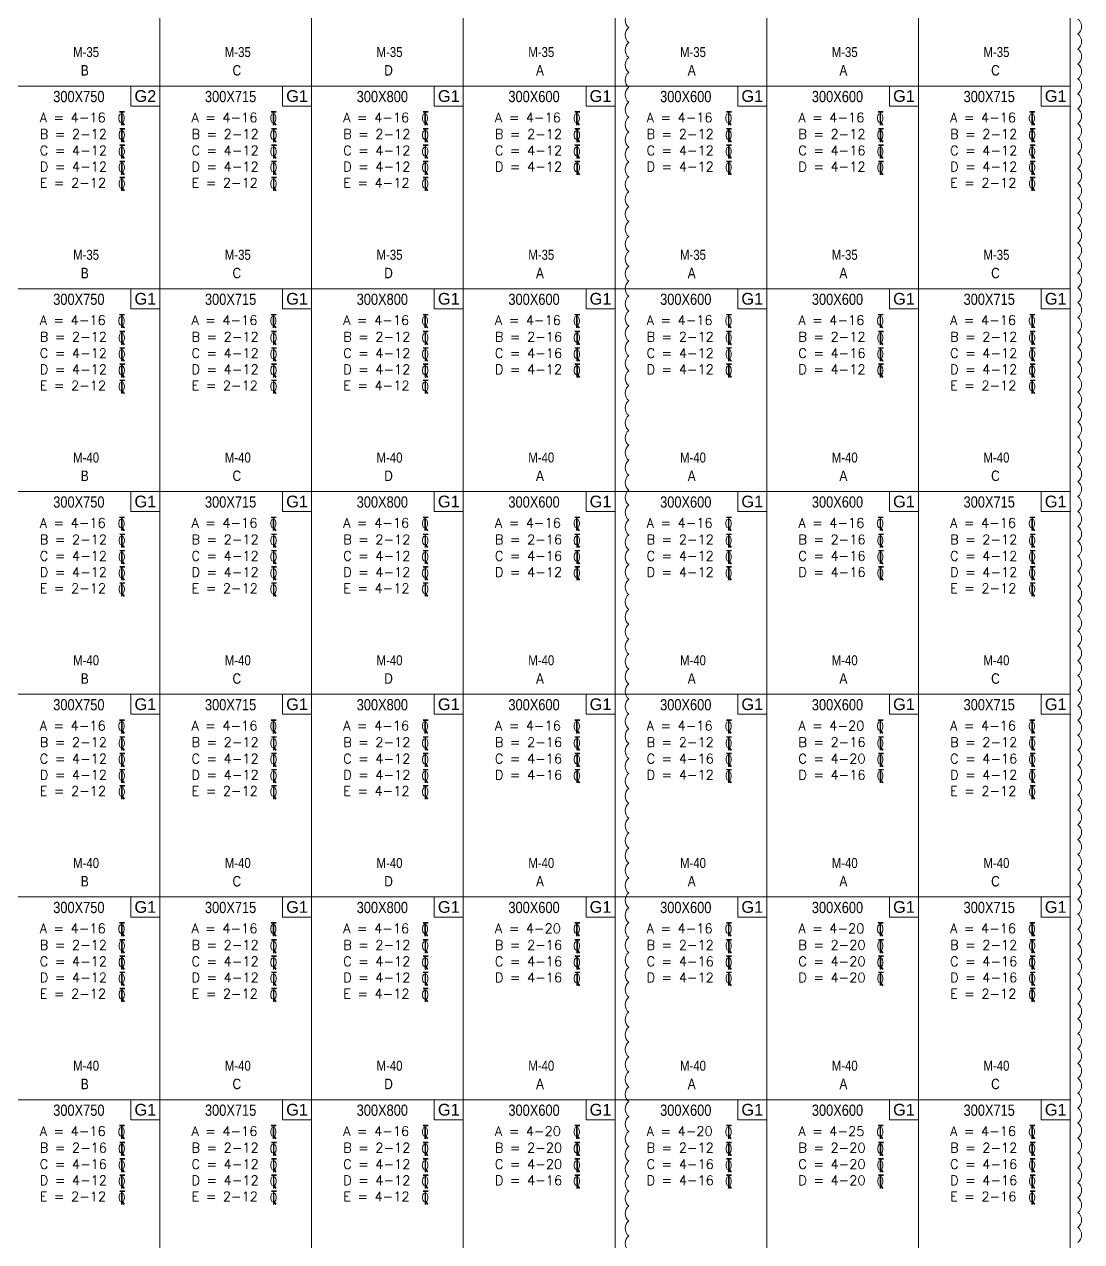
# Model space of a CAD drawing. Header units: millimetres. Extents: x 1363246 to 1691641, y -112430 to 78417.
# Drawn here: x 1497949 to 1519221, y -65077 to -40595 of the extents above; entities that cross this region are included whole.
import ezdxf

# ---------------------------------------------------------------- set-up
doc = ezdxf.new("R2010")
doc.units = ezdxf.units.MM
doc.header["$LTSCALE"] = 500
doc.header["$MEASUREMENT"] = 0
for name, color, linetype, lineweight in [('LINE', 7, 'Continuous', 13), ('S - SUNK', 251, 'Continuous', 0), ('TEXT', 7, 'Continuous', 13), ('TEXT 3', 3, 'Continuous', 5), ('TEXT2', 3, 'Continuous', 15), ('TEXT2MM', 3, 'Continuous', 18)]:
    doc.layers.add(name, color=color, linetype=linetype, lineweight=lineweight)
doc.styles.add('ABHI', font='arial.ttf')
doc.styles.add('RAWAT', font='romand.shx', dxfattribs={"height": 115})
doc.styles.add('RD', font='romand.shx', dxfattribs={"height": 200})
doc.styles.add('TEXT', font='ARIALN.TTF', dxfattribs={"width": 0.8})

# ---------------------------------------------------------------- blocks, each defined once
blk = doc.blocks.new('T')
at = {"layer": 'LINE'}
for p, q in [((-27, 79), (39, 79)), ((-27, 72), (39, 72)), ((-2, 70), (-2, -99)), ((5, 70), (5, -99)), ((1, -61), (31, -100)), ((7, -57), (36, -96))]:
    blk.add_line(p, q, dxfattribs=at)
at = {"layer": 'LINE', "style": 'RAWAT'}
blk.add_text('0', height=115, dxfattribs=at).set_placement((-50, -63))

msp = doc.modelspace()

# ---------------------------------------------------------------- linework, layer by layer
at = {"layer": 'LINE', "color": 1}
for p, q in [((1500675.5, -71371.1, -2437250811), (1500675.5, -1062, -2437250811)), ((1503728, -71371.1, -2437250811), (1503728, -1062, -2437250811)), ((1506780.5, -71371.1, -2437250811), (1506780.5, -1062, -2437250811)), ((1509833, -71371.1, -2437250811), (1509833, -1062, -2437250811)), ((1512885.5, -71371.1, -2437250811), (1512885.5, -1062, -2437250811)), ((1515938, -71371.1, -2437250811), (1515938, -1062, -2437250811)), ((1477814.7, -41835.3, -2437250811), (1518990.5, -41835.3, -2437250811)), ((1477814.7, -45912.6, -2437250811), (1518990.5, -45912.6, -2437250811)), ((1477814.7, -49989.9, -2437250811), (1518990.5, -49989.9, -2437250811)), ((1477814.7, -54067.3, -2437250811), (1518990.5, -54067.3, -2437250811)), ((1477814.7, -58144.6, -2437250811), (1518990.5, -58144.6, -2437250811)), ((1477814.7, -62221.9, -2437250811), (1518990.5, -62221.9, -2437250811))]:
    msp.add_line(p, q, dxfattribs=at)
at = {"layer": 'LINE', "color": 2}
msp.add_line((1509833, -71371.1, -2437250811), (1509833, -1062, -2437250811), dxfattribs=at)
at = {"layer": 'LINE', "color": 3}
msp.add_line((1518990.5, -71371.1, -2437250811), (1518990.5, -1062, -2437250811), dxfattribs=at)
at = {"layer": 'S - SUNK', "color": 1, "ltscale": 10}
for points in [[(1510113.3, -65261.3, -0.5205671), (1510113.3, -64961.3, -0.5205671), (1510113.3, -64661.3, -0.5205671), (1510113.3, -64361.3, -0.5205671), (1510113.3, -64061.3, -0.5205671), (1510113.3, -63761.3, -0.5205671), (1510113.3, -63461.3, -0.5205671), (1510113.3, -63161.3, -0.5205671), (1510113.3, -62861.3, -0.5205671), (1510113.3, -62561.3, -0.5205671), (1510113.3, -62261.3, -0.5205671), (1510113.3, -61961.3, -0.5205671), (1510113.3, -61661.3, -0.5205671), (1510113.3, -61361.3, -0.5205671), (1510113.3, -61061.3, -0.5205671), (1510113.3, -60761.3, -0.5205671), (1510113.3, -60461.3, -0.5205671), (1510113.3, -60161.3, -0.5205671), (1510113.3, -59861.3, -0.5205671), (1510113.3, -59561.3, -0.5205671), (1510113.3, -59261.3, -0.5205671), (1510113.3, -58961.3, -0.5205671), (1510113.3, -58661.3, -0.5205671), (1510113.3, -58361.3, -0.5205671), (1510113.3, -58061.3, -0.5205671), (1510113.3, -57761.3, -0.5205671), (1510113.3, -57461.3, -0.5205671), (1510113.3, -57161.3, -0.5205671), (1510113.3, -56861.3, -0.5205671), (1510113.3, -56561.3, -0.5205671), (1510113.3, -56261.3, -0.5205671), (1510113.3, -55961.3, -0.5205671), (1510113.3, -55661.3, -0.5205671), (1510113.3, -55361.3, -0.5205671), (1510113.3, -55061.3, -0.5205671), (1510113.3, -54761.3, -0.5205671), (1510113.3, -54461.3, -0.5205671), (1510113.3, -54161.3, -0.5205671), (1510113.3, -53861.3, -0.5205671), (1510113.3, -53561.3, -0.5205671), (1510113.3, -53261.3, -0.5205671), (1510113.3, -52961.3, -0.5205671), (1510113.3, -52661.3, -0.5205671), (1510113.3, -52361.3, -0.5205671), (1510113.3, -52061.3, -0.5205671), (1510113.3, -51761.3, -0.5205671), (1510113.3, -51461.3, -0.5205671), (1510113.3, -51161.3, -0.5205671), (1510113.3, -50861.3, -0.5205671), (1510113.3, -50561.3, -0.5205671), (1510113.3, -50261.3, -0.5205671), (1510113.3, -49961.3, -0.5205671), (1510113.3, -49661.3, -0.5205671), (1510113.3, -49361.3, -0.5205671), (1510113.3, -49061.3, -0.5205671), (1510113.3, -48761.3, -0.5205671), (1510113.3, -48461.3, -0.5205671), (1510113.3, -48161.3, -0.5205671), (1510113.3, -47861.3, -0.5205671), (1510113.3, -47561.3, -0.5205671), (1510113.3, -47261.3, -0.5205671), (1510113.3, -46961.3, -0.5205671), (1510113.3, -46661.3, -0.5205671), (1510113.3, -46361.3, -0.5205671), (1510113.3, -46061.3, -0.5205671), (1510113.3, -45761.3, -0.5205671), (1510113.3, -45461.3, -0.5205671), (1510113.3, -45161.3, -0.5205671), (1510113.3, -44861.3, -0.5205671), (1510113.3, -44561.3, -0.5205671), (1510113.3, -44261.3, -0.5205671), (1510113.3, -43961.3, -0.5205671), (1510113.3, -43661.3, -0.5205671), (1510113.3, -43361.3, -0.5205671), (1510113.3, -43061.3, -0.5205671), (1510113.3, -42761.3, -0.5205671), (1510113.3, -42461.3, -0.5205671), (1510113.3, -42161.3, -0.5205671), (1510113.3, -41861.3, -0.5205671), (1510113.3, -41561.3, -0.5205671), (1510113.3, -41261.3, -0.5205671), (1510113.3, -40961.3, -0.5205671), (1510113.3, -40661.3, -0.5205671), (1510113.3, -40361.3, -0.5205671)], [(1519143, -40490.9, -0.5205671), (1519143, -40790.9, -0.5205671), (1519143, -41090.9, -0.5205671), (1519143, -41390.9, -0.5205671), (1519143, -41690.9, -0.5205671), (1519143, -41990.9, -0.5205671), (1519143, -42290.9, -0.5205671), (1519143, -42590.9, -0.5205671), (1519143, -42890.9, -0.5205671), (1519143, -43190.9, -0.5205671), (1519143, -43490.9, -0.5205671), (1519143, -43790.9, -0.5205671), (1519143, -44090.9, -0.5205671), (1519143, -44390.9, -0.5205671), (1519143, -44690.9, -0.5205671), (1519143, -44990.9, -0.5205671), (1519143, -45290.9, -0.5205671), (1519143, -45590.9, -0.5205671), (1519143, -45890.9, -0.5205671), (1519143, -46190.9, -0.5205671), (1519143, -46490.9, -0.5205671), (1519143, -46790.9, -0.5205671), (1519143, -47090.9, -0.5205671), (1519143, -47390.9, -0.5205671), (1519143, -47690.9, -0.5205671), (1519143, -47990.9, -0.5205671), (1519143, -48290.9, -0.5205671), (1519143, -48590.9, -0.5205671), (1519143, -48890.9, -0.5205671), (1519143, -49190.9, -0.5205671), (1519143, -49490.9, -0.5205671), (1519143, -49790.9, -0.5205671), (1519143, -50090.9, -0.5205671), (1519143, -50390.9, -0.5205671), (1519143, -50690.9, -0.5205671), (1519143, -50990.9, -0.5205671), (1519143, -51290.9, -0.5205671), (1519143, -51590.9, -0.5205671), (1519143, -51890.9, -0.5205671), (1519143, -52190.9, -0.5205671), (1519143, -52490.9, -0.5205671), (1519143, -52790.9, -0.5205671), (1519143, -53090.9, -0.5205671), (1519143, -53390.9, -0.5205671), (1519143, -53690.9, -0.5205671), (1519143, -53990.9, -0.5205671), (1519143, -54290.9, -0.5205671), (1519143, -54590.9, -0.5205671), (1519143, -54890.9, -0.5205671), (1519143, -55190.9, -0.5205671), (1519143, -55490.9, -0.5205671), (1519143, -55790.9, -0.5205671), (1519143, -56090.9, -0.5205671), (1519143, -56390.9, -0.5205671), (1519143, -56690.9, -0.5205671), (1519143, -56990.9, -0.5205671), (1519143, -57290.9, -0.5205671), (1519143, -57590.9, -0.5205671), (1519143, -57890.9, -0.5205671), (1519143, -58190.9, -0.5205671), (1519143, -58490.9, -0.5205671), (1519143, -58790.9, -0.5205671), (1519143, -59090.9, -0.5205671), (1519143, -59390.9, -0.5205671), (1519143, -59690.9, -0.5205671), (1519143, -59990.9, -0.5205671), (1519143, -60290.9, -0.5205671), (1519143, -60590.9, -0.5205671), (1519143, -60890.9, -0.5205671), (1519143, -61190.9, -0.5205671), (1519143, -61490.9, -0.5205671), (1519143, -61790.9, -0.5205671), (1519143, -62090.9, -0.5205671), (1519143, -62390.9, -0.5205671), (1519143, -62690.9, -0.5205671), (1519143, -62990.9, -0.5205671), (1519143, -63290.9, -0.5205671), (1519143, -63590.9, -0.5205671), (1519143, -63890.9, -0.5205671), (1519143, -64190.9, -0.5205671), (1519143, -64490.9, -0.5205671), (1519143, -64790.9, -0.5205671), (1519143, -65090.9, -0.5205671)]]:
    msp.add_lwpolyline(points, format="xyb", dxfattribs=at)
at = {"layer": 'TEXT2', "color": 7, "lineweight": 20, "elevation": -2437250811}
for points in [[(1500675.5, -41835.3), (1500091.7, -41835.3), (1500091.7, -42238.5), (1500675.5, -42238.5)], [(1503728, -41835.3), (1503144.2, -41835.3), (1503144.2, -42238.5), (1503728, -42238.5)], [(1506780.5, -41835.3), (1506196.7, -41835.3), (1506196.7, -42238.5), (1506780.5, -42238.5)], [(1509833, -41835.3), (1509249.2, -41835.3), (1509249.2, -42238.5), (1509833, -42238.5)], [(1512885.5, -41835.3), (1512301.7, -41835.3), (1512301.7, -42238.5), (1512885.5, -42238.5)], [(1515938, -41835.3), (1515354.2, -41835.3), (1515354.2, -42238.5), (1515938, -42238.5)], [(1518990.5, -41835.3), (1518406.7, -41835.3), (1518406.7, -42238.5), (1518990.5, -42238.5)], [(1500675.5, -45912.6), (1500091.7, -45912.6), (1500091.7, -46315.9), (1500675.5, -46315.9)], [(1503728, -45912.6), (1503144.2, -45912.6), (1503144.2, -46315.9), (1503728, -46315.9)], [(1506780.5, -45912.6), (1506196.7, -45912.6), (1506196.7, -46315.9), (1506780.5, -46315.9)], [(1509833, -45912.6), (1509249.2, -45912.6), (1509249.2, -46315.9), (1509833, -46315.9)], [(1512885.5, -45912.6), (1512301.7, -45912.6), (1512301.7, -46315.9), (1512885.5, -46315.9)], [(1515938, -45912.6), (1515354.2, -45912.6), (1515354.2, -46315.9), (1515938, -46315.9)], [(1518990.5, -45912.6), (1518406.7, -45912.6), (1518406.7, -46315.9), (1518990.5, -46315.9)], [(1500675.5, -49989.9), (1500091.7, -49989.9), (1500091.7, -50393.2), (1500675.5, -50393.2)], [(1503728, -49989.9), (1503144.2, -49989.9), (1503144.2, -50393.2), (1503728, -50393.2)], [(1506780.5, -49989.9), (1506196.7, -49989.9), (1506196.7, -50393.2), (1506780.5, -50393.2)], [(1509833, -49989.9), (1509249.2, -49989.9), (1509249.2, -50393.2), (1509833, -50393.2)], [(1512885.5, -49989.9), (1512301.7, -49989.9), (1512301.7, -50393.2), (1512885.5, -50393.2)], [(1515938, -49989.9), (1515354.2, -49989.9), (1515354.2, -50393.2), (1515938, -50393.2)], [(1518990.5, -49989.9), (1518406.7, -49989.9), (1518406.7, -50393.2), (1518990.5, -50393.2)], [(1500675.5, -54067.3), (1500091.7, -54067.3), (1500091.7, -54470.5), (1500675.5, -54470.5)], [(1503728, -54067.3), (1503144.2, -54067.3), (1503144.2, -54470.5), (1503728, -54470.5)], [(1506780.5, -54067.3), (1506196.7, -54067.3), (1506196.7, -54470.5), (1506780.5, -54470.5)], [(1509833, -54067.3), (1509249.2, -54067.3), (1509249.2, -54470.5), (1509833, -54470.5)], [(1512885.5, -54067.3), (1512301.7, -54067.3), (1512301.7, -54470.5), (1512885.5, -54470.5)], [(1515938, -54067.3), (1515354.2, -54067.3), (1515354.2, -54470.5), (1515938, -54470.5)], [(1518990.5, -54067.3), (1518406.7, -54067.3), (1518406.7, -54470.5), (1518990.5, -54470.5)], [(1500675.5, -58144.6), (1500091.7, -58144.6), (1500091.7, -58547.8), (1500675.5, -58547.8)], [(1503728, -58144.6), (1503144.2, -58144.6), (1503144.2, -58547.8), (1503728, -58547.8)], [(1506780.5, -58144.6), (1506196.7, -58144.6), (1506196.7, -58547.8), (1506780.5, -58547.8)], [(1509833, -58144.6), (1509249.2, -58144.6), (1509249.2, -58547.8), (1509833, -58547.8)], [(1512885.5, -58144.6), (1512301.7, -58144.6), (1512301.7, -58547.8), (1512885.5, -58547.8)], [(1515938, -58144.6), (1515354.2, -58144.6), (1515354.2, -58547.8), (1515938, -58547.8)], [(1518990.5, -58144.6), (1518406.7, -58144.6), (1518406.7, -58547.8), (1518990.5, -58547.8)], [(1500675.5, -62221.9), (1500091.7, -62221.9), (1500091.7, -62625.2), (1500675.5, -62625.2)], [(1503728, -62221.9), (1503144.2, -62221.9), (1503144.2, -62625.2), (1503728, -62625.2)], [(1506780.5, -62221.9), (1506196.7, -62221.9), (1506196.7, -62625.2), (1506780.5, -62625.2)], [(1509833, -62221.9), (1509249.2, -62221.9), (1509249.2, -62625.2), (1509833, -62625.2)], [(1512885.5, -62221.9), (1512301.7, -62221.9), (1512301.7, -62625.2), (1512885.5, -62625.2)], [(1515938, -62221.9), (1515354.2, -62221.9), (1515354.2, -62625.2), (1515938, -62625.2)], [(1518990.5, -62221.9), (1518406.7, -62221.9), (1518406.7, -62625.2), (1518990.5, -62625.2)]]:
    msp.add_lwpolyline(points, close=True, dxfattribs=at)

# ---------------------------------------------------------------- block references
at = {"layer": 'TEXT', "color": 3, "xscale": 1.53, "yscale": 1.53, "zscale": 1.53}
for p in [(1499906.3, -42471, 0), (1502958.8, -42471, 0), (1506011.3, -42471, 0), (1509063.8, -42471, 0), (1512116.3, -42471, 0), (1515168.9, -42471, 0), (1518221.4, -42471, 0), (1499909.6, -42811.2, 0), (1502962.1, -42811.2, 0), (1506014.6, -42811.2, 0), (1509067.1, -42811.2, 0), (1512119.6, -42811.2, 0), (1515172.1, -42811.2, 0), (1518224.6, -42811.2, 0), (1499909.6, -43141.5, 0), (1502962.1, -43141.5, 0), (1506014.6, -43141.5, 0), (1509067.1, -43141.5, 0), (1512119.6, -43141.5, 0), (1515172.1, -43141.5, 0), (1518224.6, -43141.5, 0), (1499909.6, -43467, 0), (1502962.1, -43467, 0), (1506014.6, -43467, 0), (1509067.1, -43467, 0), (1512119.6, -43467, 0), (1515172.1, -43467, 0), (1518224.6, -43467, 0), (1499909.6, -43791.7, 0), (1502962.1, -43791.7, 0), (1506014.6, -43791.7, 0), (1518224.6, -43791.7, 0), (1499906.3, -46548.3, 0), (1502958.8, -46548.3, 0), (1506011.3, -46548.3, 0), (1509063.8, -46548.3, 0), (1512116.3, -46548.3, 0), (1515168.9, -46548.3, 0), (1518221.4, -46548.3, 0), (1499909.6, -46888.6, 0), (1502962.1, -46888.6, 0), (1506014.6, -46888.6, 0), (1509067.1, -46888.6, 0), (1512119.6, -46888.6, 0), (1515172.1, -46888.6, 0), (1518224.6, -46888.6, 0), (1499909.6, -47218.8, 0), (1502962.1, -47218.8, 0), (1506014.6, -47218.8, 0), (1509067.1, -47218.8, 0), (1512119.6, -47218.8, 0), (1515172.1, -47218.8, 0), (1518224.6, -47218.8, 0), (1499909.6, -47544.3, 0), (1502962.1, -47544.3, 0), (1506014.6, -47544.3, 0), (1509067.1, -47544.3, 0), (1512119.6, -47544.3, 0), (1515172.1, -47544.3, 0), (1518224.6, -47544.3, 0), (1499909.6, -47869, 0), (1502962.1, -47869, 0), (1506014.6, -47869, 0), (1518224.6, -47869, 0), (1499906.3, -50625.7, 0), (1502958.8, -50625.7, 0), (1506011.3, -50625.7, 0), (1509063.8, -50625.7, 0), (1512116.3, -50625.7, 0), (1515168.9, -50625.7, 0), (1518221.4, -50625.7, 0), (1499909.6, -50965.9, 0), (1502962.1, -50965.9, 0), (1506014.6, -50965.9, 0), (1509067.1, -50965.9, 0), (1512119.6, -50965.9, 0), (1515172.1, -50965.9, 0), (1518224.6, -50965.9, 0), (1499909.6, -51296.2, 0), (1502962.1, -51296.2, 0), (1506014.6, -51296.2, 0), (1509067.1, -51296.2, 0), (1512119.6, -51296.2, 0), (1515172.1, -51296.2, 0), (1518224.6, -51296.2, 0), (1499909.6, -51621.6, 0), (1502962.1, -51621.6, 0), (1506014.6, -51621.6, 0), (1509067.1, -51621.6, 0), (1512119.6, -51621.6, 0), (1515172.1, -51621.6, 0), (1518224.6, -51621.6, 0), (1499909.6, -51946.4, 0), (1502962.1, -51946.4, 0), (1506014.6, -51946.4, 0), (1518224.6, -51946.4, 0), (1499906.3, -54703, 0), (1502958.8, -54703, 0), (1506011.3, -54703, 0), (1509063.8, -54703, 0), (1512116.3, -54703, 0), (1515168.9, -54703, 0), (1518221.4, -54703, 0), (1499909.6, -55043.2, 0), (1502962.1, -55043.2, 0), (1506014.6, -55043.2, 0), (1509067.1, -55043.2, 0), (1512119.6, -55043.2, 0), (1515172.1, -55043.2, 0), (1518224.6, -55043.2, 0), (1499909.6, -55373.5, 0), (1502962.1, -55373.5, 0), (1506014.6, -55373.5, 0), (1509067.1, -55373.5, 0), (1512119.6, -55373.5, 0), (1515172.1, -55373.5, 0), (1518224.6, -55373.5, 0), (1499909.6, -55698.9, 0), (1502962.1, -55698.9, 0), (1506014.6, -55698.9, 0), (1509067.1, -55698.9, 0), (1512119.6, -55698.9, 0), (1515172.1, -55698.9, 0), (1518224.6, -55698.9, 0), (1499909.6, -56023.7, 0), (1502962.1, -56023.7, 0), (1506014.6, -56023.7, 0), (1518224.6, -56023.7, 0), (1499906.3, -58780.3, 0), (1502958.8, -58780.3, 0), (1506011.3, -58780.3, 0), (1509063.8, -58780.3, 0), (1512116.3, -58780.3, 0), (1515168.9, -58780.3, 0), (1518221.4, -58780.3, 0), (1499909.6, -59120.5, 0), (1502962.1, -59120.5, 0), (1506014.6, -59120.5, 0), (1509067.1, -59120.5, 0), (1512119.6, -59120.5, 0), (1515172.1, -59120.5, 0), (1518224.6, -59120.5, 0), (1499909.6, -59450.8, 0), (1502962.1, -59450.8, 0), (1506014.6, -59450.8, 0), (1509067.1, -59450.8, 0), (1512119.6, -59450.8, 0), (1515172.1, -59450.8, 0), (1518224.6, -59450.8, 0), (1499909.6, -59776.3, 0), (1502962.1, -59776.3, 0), (1506014.6, -59776.3, 0), (1509067.1, -59776.3, 0), (1512119.6, -59776.3, 0), (1515172.1, -59776.3, 0), (1518224.6, -59776.3, 0), (1499909.6, -60101, 0), (1502962.1, -60101, 0), (1506014.6, -60101, 0), (1518224.6, -60101, 0), (1499906.3, -62857.7, 0), (1502958.8, -62857.7, 0), (1506011.3, -62857.7, 0), (1509063.8, -62857.7, 0), (1512116.3, -62857.7, 0), (1515168.9, -62857.7, 0), (1518221.4, -62857.7, 0), (1499909.6, -63197.9, 0), (1502962.1, -63197.9, 0), (1506014.6, -63197.9, 0), (1509067.1, -63197.9, 0), (1512119.6, -63197.9, 0), (1515172.1, -63197.9, 0), (1518224.6, -63197.9, 0), (1499909.6, -63528.2, 0), (1502962.1, -63528.2, 0), (1506014.6, -63528.2, 0), (1509067.1, -63528.2, 0), (1512119.6, -63528.2, 0), (1515172.1, -63528.2, 0), (1518224.6, -63528.2, 0), (1499909.6, -63853.6, 0), (1502962.1, -63853.6, 0), (1506014.6, -63853.6, 0), (1509067.1, -63853.6, 0), (1512119.6, -63853.6, 0), (1515172.1, -63853.6, 0), (1518224.6, -63853.6, 0), (1499909.6, -64178.3, 0), (1502962.1, -64178.3, 0), (1506014.6, -64178.3, 0), (1518224.6, -64178.3, 0)]:
    msp.add_blockref('T', p, dxfattribs=at)

# ---------------------------------------------------------------- texts
at = {"layer": 'TEXT', "color": 3, "style": 'RD'}
for s, p in [('A = 4-16', (1498258.5, -42563.1, -245631.4)), ('A = 4-16', (1501311, -42563.1, -245631.4)), ('A = 4-16', (1504363.5, -42563.1, -245631.4)), ('A = 4-16', (1507416, -42563.1, -245631.4)), ('A = 4-16', (1510468.5, -42563.1, -245631.4)), ('A = 4-16', (1513521, -42563.1, -245631.4)), ('A = 4-16', (1516573.5, -42563.1, -245631.4)), ('B = 2-12', (1498258.5, -42896.2, -245631.4)), ('B = 2-12', (1501311, -42896.2, -245631.4)), ('B = 2-12', (1504363.5, -42896.2, -245631.4)), ('B = 2-12', (1507416, -42896.2, -245631.4)), ('B = 2-12', (1510468.5, -42896.2, -245631.4)), ('B = 2-12', (1513521, -42896.2, -245631.4)), ('B = 2-12', (1516573.5, -42896.2, -245631.4)), ('C = 4-12', (1498258.5, -43226.5, -245631.4)), ('C = 4-12', (1501311, -43226.5, -245631.4)), ('C = 4-12', (1504363.5, -43226.5, -245631.4)), ('C = 4-12', (1507416, -43226.5, -245631.4)), ('C = 4-12', (1510468.5, -43226.5, -245631.4)), ('C = 4-16', (1513521, -43226.5, -245631.4)), ('C = 4-12', (1516573.5, -43226.5, -245631.4)), ('D = 4-12', (1498258.5, -43552, -245631.4)), ('D = 4-12', (1501311, -43552, -245631.4)), ('D = 4-12', (1504363.5, -43552, -245631.4)), ('D = 4-12', (1507416, -43552, -245631.4)), ('D = 4-12', (1510468.5, -43552, -245631.4)), ('D = 4-12', (1513521, -43552, -245631.4)), ('D = 4-12', (1516573.5, -43552, -245631.4)), ('E = 2-12', (1498258.5, -43876.7, -245631.4)), ('E = 2-12', (1501311, -43876.7, -245631.4)), ('E = 4-12', (1504363.5, -43876.7, -245631.4)), ('E = 2-12', (1516573.5, -43876.7, -245631.4)), ('A = 4-16', (1498258.5, -46640.4, -245631.4)), ('A = 4-16', (1501311, -46640.4, -245631.4)), ('A = 4-16', (1504363.5, -46640.4, -245631.4)), ('A = 4-16', (1507416, -46640.4, -245631.4)), ('A = 4-16', (1510468.5, -46640.4, -245631.4)), ('A = 4-16', (1513521, -46640.4, -245631.4)), ('A = 4-16', (1516573.5, -46640.4, -245631.4)), ('B = 2-12', (1498258.5, -46973.6, -245631.4)), ('B = 2-12', (1501311, -46973.6, -245631.4)), ('B = 2-12', (1504363.5, -46973.6, -245631.4)), ('B = 2-16', (1507416, -46973.6, -245631.4)), ('B = 2-12', (1510468.5, -46973.6, -245631.4)), ('B = 2-12', (1513521, -46973.6, -245631.4)), ('B = 2-12', (1516573.5, -46973.6, -245631.4)), ('C = 4-12', (1498258.5, -47303.9, -245631.4)), ('C = 4-12', (1501311, -47303.9, -245631.4)), ('C = 4-12', (1504363.5, -47303.9, -245631.4)), ('C = 4-16', (1507416, -47303.9, -245631.4)), ('C = 4-12', (1510468.5, -47303.9, -245631.4)), ('C = 4-16', (1513521, -47303.9, -245631.4)), ('C = 4-12', (1516573.5, -47303.9, -245631.4)), ('D = 4-12', (1498258.5, -47629.3, -245631.4)), ('D = 4-12', (1501311, -47629.3, -245631.4)), ('D = 4-12', (1504363.5, -47629.3, -245631.4)), ('D = 4-12', (1507416, -47629.3, -245631.4)), ('D = 4-12', (1510468.5, -47629.3, -245631.4)), ('D = 4-12', (1513521, -47629.3, -245631.4)), ('D = 4-12', (1516573.5, -47629.3, -245631.4)), ('E = 2-12', (1498258.5, -47954, -245631.4)), ('E = 2-12', (1501311, -47954, -245631.4)), ('E = 4-12', (1504363.5, -47954, -245631.4)), ('E = 2-12', (1516573.5, -47954, -245631.4)), ('A = 4-16', (1498258.5, -50717.8, -245631.4)), ('A = 4-16', (1501311, -50717.8, -245631.4)), ('A = 4-16', (1504363.5, -50717.8, -245631.4)), ('A = 4-16', (1507416, -50717.8, -245631.4)), ('A = 4-16', (1510468.5, -50717.8, -245631.4)), ('A = 4-16', (1513521, -50717.8, -245631.4)), ('A = 4-16', (1516573.5, -50717.8, -245631.4)), ('B = 2-12', (1498258.5, -51050.9, -245631.4)), ('B = 2-12', (1501311, -51050.9, -245631.4)), ('B = 2-12', (1504363.5, -51050.9, -245631.4)), ('B = 2-16', (1507416, -51050.9, -245631.4)), ('B = 2-12', (1510468.5, -51050.9, -245631.4)), ('B = 2-16', (1513521, -51050.9, -245631.4)), ('B = 2-12', (1516573.5, -51050.9, -245631.4)), ('C = 4-12', (1498258.5, -51381.2, -245631.4)), ('C = 4-12', (1501311, -51381.2, -245631.4)), ('C = 4-12', (1504363.5, -51381.2, -245631.4)), ('C = 4-16', (1507416, -51381.2, -245631.4)), ('C = 4-12', (1510468.5, -51381.2, -245631.4)), ('C = 4-16', (1513521, -51381.2, -245631.4)), ('C = 4-12', (1516573.5, -51381.2, -245631.4)), ('D = 4-12', (1498258.5, -51706.6, -245631.4)), ('D = 4-12', (1501311, -51706.6, -245631.4)), ('D = 4-12', (1504363.5, -51706.6, -245631.4)), ('D = 4-12', (1507416, -51706.6, -245631.4)), ('D = 4-12', (1510468.5, -51706.6, -245631.4)), ('D = 4-16', (1513521, -51706.6, -245631.4)), ('D = 4-12', (1516573.5, -51706.6, -245631.4)), ('E = 2-12', (1498258.5, -52031.4, -245631.4)), ('E = 2-12', (1501311, -52031.4, -245631.4)), ('E = 4-12', (1504363.5, -52031.4, -245631.4)), ('E = 2-12', (1516573.5, -52031.4, -245631.4)), ('A = 4-16', (1498258.5, -54795.1, -245631.4)), ('A = 4-16', (1501311, -54795.1, -245631.4)), ('A = 4-16', (1504363.5, -54795.1, -245631.4)), ('A = 4-16', (1507416, -54795.1, -245631.4)), ('A = 4-16', (1510468.5, -54795.1, -245631.4)), ('A = 4-20', (1513521, -54795.1, -245631.4)), ('A = 4-16', (1516573.5, -54795.1, -245631.4)), ('B = 2-12', (1498258.5, -55128.2, -245631.4)), ('B = 2-12', (1501311, -55128.2, -245631.4)), ('B = 2-12', (1504363.5, -55128.2, -245631.4)), ('B = 2-16', (1507416, -55128.2, -245631.4)), ('B = 2-12', (1510468.5, -55128.2, -245631.4)), ('B = 2-16', (1513521, -55128.2, -245631.4)), ('B = 2-12', (1516573.5, -55128.2, -245631.4)), ('C = 4-12', (1498258.5, -55458.5, -245631.4)), ('C = 4-12', (1501311, -55458.5, -245631.4)), ('C = 4-12', (1504363.5, -55458.5, -245631.4)), ('C = 4-16', (1507416, -55458.5, -245631.4)), ('C = 4-16', (1510468.5, -55458.5, -245631.4)), ('C = 4-20', (1513521, -55458.5, -245631.4)), ('C = 4-16', (1516573.5, -55458.5, -245631.4)), ('D = 4-12', (1498258.5, -55784, -245631.4)), ('D = 4-12', (1501311, -55784, -245631.4)), ('D = 4-12', (1504363.5, -55784, -245631.4)), ('D = 4-16', (1507416, -55784, -245631.4)), ('D = 4-12', (1510468.5, -55784, -245631.4)), ('D = 4-16', (1513521, -55784, -245631.4)), ('D = 4-12', (1516573.5, -55784, -245631.4)), ('E = 2-12', (1498258.5, -56108.7, -245631.4)), ('E = 2-12', (1501311, -56108.7, -245631.4)), ('E = 4-12', (1504363.5, -56108.7, -245631.4)), ('E = 2-12', (1516573.5, -56108.7, -245631.4)), ('A = 4-16', (1498258.5, -58872.4, -245631.4)), ('A = 4-16', (1501311, -58872.4, -245631.4)), ('A = 4-16', (1504363.5, -58872.4, -245631.4)), ('A = 4-20', (1507416, -58872.4, -245631.4)), ('A = 4-16', (1510468.5, -58872.4, -245631.4)), ('A = 4-20', (1513521, -58872.4, -245631.4)), ('A = 4-16', (1516573.5, -58872.4, -245631.4)), ('B = 2-12', (1498258.5, -59205.5, -245631.4)), ('B = 2-12', (1501311, -59205.5, -245631.4)), ('B = 2-12', (1504363.5, -59205.5, -245631.4)), ('B = 2-16', (1507416, -59205.5, -245631.4)), ('B = 2-12', (1510468.5, -59205.5, -245631.4)), ('B = 2-20', (1513521, -59205.5, -245631.4)), ('B = 2-12', (1516573.5, -59205.5, -245631.4)), ('C = 4-12', (1498258.5, -59535.8, -245631.4)), ('C = 4-12', (1501311, -59535.8, -245631.4)), ('C = 4-12', (1504363.5, -59535.8, -245631.4)), ('C = 4-16', (1507416, -59535.8, -245631.4)), ('C = 4-16', (1510468.5, -59535.8, -245631.4)), ('C = 4-20', (1513521, -59535.8, -245631.4)), ('C = 4-16', (1516573.5, -59535.8, -245631.4)), ('D = 4-12', (1498258.5, -59861.3, -245631.4)), ('D = 4-12', (1501311, -59861.3, -245631.4)), ('D = 4-12', (1504363.5, -59861.3, -245631.4)), ('D = 4-16', (1507416, -59861.3, -245631.4)), ('D = 4-12', (1510468.5, -59861.3, -245631.4)), ('D = 4-20', (1513521, -59861.3, -245631.4)), ('D = 4-16', (1516573.5, -59861.3, -245631.4)), ('E = 2-12', (1498258.5, -60186, -245631.4)), ('E = 2-12', (1501311, -60186, -245631.4)), ('E = 4-12', (1504363.5, -60186, -245631.4)), ('E = 2-12', (1516573.5, -60186, -245631.4)), ('A = 4-16', (1498258.5, -62949.8, -245631.4)), ('A = 4-16', (1501311, -62949.8, -245631.4)), ('A = 4-16', (1504363.5, -62949.8, -245631.4)), ('A = 4-20', (1507416, -62949.8, -245631.4)), ('A = 4-20', (1510468.5, -62949.8, -245631.4)), ('A = 4-25', (1513521, -62949.8, -245631.4)), ('A = 4-16', (1516573.5, -62949.8, -245631.4)), ('B = 2-16', (1498258.5, -63282.9, -245631.4)), ('B = 2-12', (1501311, -63282.9, -245631.4)), ('B = 2-12', (1504363.5, -63282.9, -245631.4)), ('B = 2-20', (1507416, -63282.9, -245631.4)), ('B = 2-12', (1510468.5, -63282.9, -245631.4)), ('B = 2-20', (1513521, -63282.9, -245631.4)), ('B = 2-12', (1516573.5, -63282.9, -245631.4)), ('C = 4-16', (1498258.5, -63613.2, -245631.4)), ('C = 4-12', (1501311, -63613.2, -245631.4)), ('C = 4-12', (1504363.5, -63613.2, -245631.4)), ('C = 4-20', (1507416, -63613.2, -245631.4)), ('C = 4-16', (1510468.5, -63613.2, -245631.4)), ('C = 4-20', (1513521, -63613.2, -245631.4)), ('C = 4-16', (1516573.5, -63613.2, -245631.4)), ('D = 4-12', (1498258.5, -63938.6, -245631.4)), ('D = 4-12', (1501311, -63938.6, -245631.4)), ('D = 4-12', (1504363.5, -63938.6, -245631.4)), ('D = 4-16', (1507416, -63938.6, -245631.4)), ('D = 4-16', (1510468.5, -63938.6, -245631.4)), ('D = 4-20', (1513521, -63938.6, -245631.4)), ('D = 4-16', (1516573.5, -63938.6, -245631.4)), ('E = 2-12', (1498258.5, -64263.3, -245631.4)), ('E = 2-12', (1501311, -64263.3, -245631.4)), ('E = 4-12', (1504363.5, -64263.3, -245631.4)), ('E = 2-16', (1516573.5, -64263.3, -245631.4))]:
    msp.add_text(s, height=191.25, dxfattribs=at).set_placement(p)
at = {"layer": 'TEXT 3', "color": 6, "linetype": 'Continuous', "style": 'TEXT'}
for s, height, p in [('M-35', 200, (1498930.2, -41252.1, -2437250807.1)), ('M-35', 200, (1501982.7, -41252.1, -2437250807.1)), ('M-35', 200, (1505035.2, -41252.1, -2437250807.1)), ('M-35', 200, (1508087.8, -41252.1, -2437250807.1)), ('M-35', 200, (1511140.3, -41252.1, -2437250807.1)), ('M-35', 200, (1514192.8, -41252.1, -2437250807.1)), ('M-35', 200, (1517245.3, -41252.1, -2437250807.1)), ('300X750', 225, (1498530.2, -42159, -2437250807.1)), ('300X715', 225, (1501582.7, -42159, -2437250807.1)), ('300X800', 225, (1504635.2, -42159, -2437250807.1)), ('300X600', 225, (1507687.7, -42159, -2437250807.1)), ('300X600', 225, (1510740.2, -42159, -2437250807.1)), ('300X600', 225, (1513792.7, -42159, -2437250807.1)), ('300X715', 225, (1516845.2, -42159, -2437250807.1)), ('M-35', 200, (1498930.2, -45329.4, -2437250807.1)), ('M-35', 200, (1501982.7, -45329.4, -2437250807.1)), ('M-35', 200, (1505035.2, -45329.4, -2437250807.1)), ('M-35', 200, (1508087.8, -45329.4, -2437250807.1)), ('M-35', 200, (1511140.3, -45329.4, -2437250807.1)), ('M-35', 200, (1514192.8, -45329.4, -2437250807.1)), ('M-35', 200, (1517245.3, -45329.4, -2437250807.1)), ('300X750', 225, (1498530.2, -46236.4, -2437250807.1)), ('300X715', 225, (1501582.7, -46236.4, -2437250807.1)), ('300X800', 225, (1504635.2, -46236.4, -2437250807.1)), ('300X600', 225, (1507687.7, -46236.4, -2437250807.1)), ('300X600', 225, (1510740.2, -46236.4, -2437250807.1)), ('300X600', 225, (1513792.7, -46236.4, -2437250807.1)), ('300X715', 225, (1516845.2, -46236.4, -2437250807.1)), ('M-40', 200, (1498930.2, -49406.7, -2437250807.1)), ('M-40', 200, (1501982.7, -49406.7, -2437250807.1)), ('M-40', 200, (1505035.2, -49406.7, -2437250807.1)), ('M-40', 200, (1508087.8, -49406.7, -2437250807.1)), ('M-40', 200, (1511140.3, -49406.7, -2437250807.1)), ('M-40', 200, (1514192.8, -49406.7, -2437250807.1)), ('M-40', 200, (1517245.3, -49406.7, -2437250807.1)), ('300X750', 225, (1498530.2, -50313.7, -2437250807.1)), ('300X715', 225, (1501582.7, -50313.7, -2437250807.1)), ('300X800', 225, (1504635.2, -50313.7, -2437250807.1)), ('300X600', 225, (1507687.7, -50313.7, -2437250807.1)), ('300X600', 225, (1510740.2, -50313.7, -2437250807.1)), ('300X600', 225, (1513792.7, -50313.7, -2437250807.1)), ('300X715', 225, (1516845.2, -50313.7, -2437250807.1)), ('M-40', 200, (1498930.2, -53484.1, -2437250807.1)), ('M-40', 200, (1501982.7, -53484.1, -2437250807.1)), ('M-40', 200, (1505035.2, -53484.1, -2437250807.1)), ('M-40', 200, (1508087.8, -53484.1, -2437250807.1)), ('M-40', 200, (1511140.3, -53484.1, -2437250807.1)), ('M-40', 200, (1514192.8, -53484.1, -2437250807.1)), ('M-40', 200, (1517245.3, -53484.1, -2437250807.1)), ('300X750', 225, (1498530.2, -54391, -2437250807.1)), ('300X715', 225, (1501582.7, -54391, -2437250807.1)), ('300X800', 225, (1504635.2, -54391, -2437250807.1)), ('300X600', 225, (1507687.7, -54391, -2437250807.1)), ('300X600', 225, (1510740.2, -54391, -2437250807.1)), ('300X600', 225, (1513792.7, -54391, -2437250807.1)), ('300X715', 225, (1516845.2, -54391, -2437250807.1)), ('M-40', 200, (1498930.2, -57561.4, -2437250807.1)), ('M-40', 200, (1501982.7, -57561.4, -2437250807.1)), ('M-40', 200, (1505035.2, -57561.4, -2437250807.1)), ('M-40', 200, (1508087.8, -57561.4, -2437250807.1)), ('M-40', 200, (1511140.3, -57561.4, -2437250807.1)), ('M-40', 200, (1514192.8, -57561.4, -2437250807.1)), ('M-40', 200, (1517245.3, -57561.4, -2437250807.1)), ('300X750', 225, (1498530.2, -58468.4, -2437250807.1)), ('300X715', 225, (1501582.7, -58468.4, -2437250807.1)), ('300X800', 225, (1504635.2, -58468.4, -2437250807.1)), ('300X600', 225, (1507687.7, -58468.4, -2437250807.1)), ('300X600', 225, (1510740.2, -58468.4, -2437250807.1)), ('300X600', 225, (1513792.7, -58468.4, -2437250807.1)), ('300X715', 225, (1516845.2, -58468.4, -2437250807.1)), ('M-40', 200, (1498930.2, -61638.7, -2437250807.1)), ('M-40', 200, (1501982.7, -61638.7, -2437250807.1)), ('M-40', 200, (1505035.2, -61638.7, -2437250807.1)), ('M-40', 200, (1508087.8, -61638.7, -2437250807.1)), ('M-40', 200, (1511140.3, -61638.7, -2437250807.1)), ('M-40', 200, (1514192.8, -61638.7, -2437250807.1)), ('M-40', 200, (1517245.3, -61638.7, -2437250807.1)), ('300X750', 225, (1498530.2, -62545.7, -2437250807.1)), ('300X715', 225, (1501582.7, -62545.7, -2437250807.1)), ('300X800', 225, (1504635.2, -62545.7, -2437250807.1)), ('300X600', 225, (1507687.7, -62545.7, -2437250807.1)), ('300X600', 225, (1510740.2, -62545.7, -2437250807.1)), ('300X600', 225, (1513792.7, -62545.7, -2437250807.1)), ('300X715', 225, (1516845.2, -62545.7, -2437250807.1))]:
    msp.add_text(s, height=height, dxfattribs=at).set_placement(p)
at = {"layer": 'TEXT2', "color": 7, "style": 'ABHI'}
for s, p in [('G2', (1500164.1, -42154.3, -2437250811)), ('G1', (1503216.6, -42154.3, -2437250811)), ('G1', (1506269.1, -42154.3, -2437250811)), ('G1', (1509321.6, -42154.3, -2437250811)), ('G1', (1512374.1, -42154.3, -2437250811)), ('G1', (1515426.6, -42154.3, -2437250811)), ('G1', (1518479.2, -42154.3, -2437250811)), ('G1', (1500164.1, -46231.6, -2437250811)), ('G1', (1503216.6, -46231.6, -2437250811)), ('G1', (1506269.1, -46231.6, -2437250811)), ('G1', (1509321.6, -46231.6, -2437250811)), ('G1', (1512374.1, -46231.6, -2437250811)), ('G1', (1515426.6, -46231.6, -2437250811)), ('G1', (1518479.2, -46231.6, -2437250811)), ('G1', (1500164.1, -50309, -2437250811)), ('G1', (1503216.6, -50309, -2437250811)), ('G1', (1506269.1, -50309, -2437250811)), ('G1', (1509321.6, -50309, -2437250811)), ('G1', (1512374.1, -50309, -2437250811)), ('G1', (1515426.6, -50309, -2437250811)), ('G1', (1518479.2, -50309, -2437250811)), ('G1', (1500164.1, -54386.3, -2437250811)), ('G1', (1503216.6, -54386.3, -2437250811)), ('G1', (1506269.1, -54386.3, -2437250811)), ('G1', (1509321.6, -54386.3, -2437250811)), ('G1', (1512374.1, -54386.3, -2437250811)), ('G1', (1515426.6, -54386.3, -2437250811)), ('G1', (1518479.2, -54386.3, -2437250811)), ('G1', (1500164.1, -58463.6, -2437250811)), ('G1', (1503216.6, -58463.6, -2437250811)), ('G1', (1506269.1, -58463.6, -2437250811)), ('G1', (1509321.6, -58463.6, -2437250811)), ('G1', (1512374.1, -58463.6, -2437250811)), ('G1', (1515426.6, -58463.6, -2437250811)), ('G1', (1518479.2, -58463.6, -2437250811)), ('G1', (1500164.1, -62541, -2437250811)), ('G1', (1503216.6, -62541, -2437250811)), ('G1', (1506269.1, -62541, -2437250811)), ('G1', (1509321.6, -62541, -2437250811)), ('G1', (1512374.1, -62541, -2437250811)), ('G1', (1515426.6, -62541, -2437250811)), ('G1', (1518479.2, -62541, -2437250811))]:
    msp.add_text(s, height=235.81, dxfattribs=at).set_placement(p)
at = {"layer": 'TEXT2MM', "color": 4, "linetype": 'Continuous', "style": 'TEXT'}
for s, p in [('B', (1499084.6, -41624.1, -2437250807.1)), ('C', (1502137.1, -41624.1, -2437250807.1)), ('D', (1505189.6, -41624.1, -2437250807.1)), ('A', (1508242.1, -41624.1, -2437250807.1)), ('A', (1511294.6, -41624.1, -2437250807.1)), ('A', (1514347.1, -41624.1, -2437250807.1)), ('C', (1517399.6, -41624.1, -2437250807.1)), ('B', (1499084.6, -45701.4, -2437250807.1)), ('C', (1502137.1, -45701.4, -2437250807.1)), ('D', (1505189.6, -45701.4, -2437250807.1)), ('A', (1508242.1, -45701.4, -2437250807.1)), ('A', (1511294.6, -45701.4, -2437250807.1)), ('A', (1514347.1, -45701.4, -2437250807.1)), ('C', (1517399.6, -45701.4, -2437250807.1)), ('B', (1499084.6, -49778.7, -2437250807.1)), ('C', (1502137.1, -49778.7, -2437250807.1)), ('D', (1505189.6, -49778.7, -2437250807.1)), ('A', (1508242.1, -49778.7, -2437250807.1)), ('A', (1511294.6, -49778.7, -2437250807.1)), ('A', (1514347.1, -49778.7, -2437250807.1)), ('C', (1517399.6, -49778.7, -2437250807.1)), ('B', (1499084.6, -53856.1, -2437250807.1)), ('C', (1502137.1, -53856.1, -2437250807.1)), ('D', (1505189.6, -53856.1, -2437250807.1)), ('A', (1508242.1, -53856.1, -2437250807.1)), ('A', (1511294.6, -53856.1, -2437250807.1)), ('A', (1514347.1, -53856.1, -2437250807.1)), ('C', (1517399.6, -53856.1, -2437250807.1)), ('B', (1499084.6, -57933.4, -2437250807.1)), ('C', (1502137.1, -57933.4, -2437250807.1)), ('D', (1505189.6, -57933.4, -2437250807.1)), ('A', (1508242.1, -57933.4, -2437250807.1)), ('A', (1511294.6, -57933.4, -2437250807.1)), ('A', (1514347.1, -57933.4, -2437250807.1)), ('C', (1517399.6, -57933.4, -2437250807.1)), ('B', (1499084.6, -62010.7, -2437250807.1)), ('C', (1502137.1, -62010.7, -2437250807.1)), ('D', (1505189.6, -62010.7, -2437250807.1)), ('A', (1508242.1, -62010.7, -2437250807.1)), ('A', (1511294.6, -62010.7, -2437250807.1)), ('A', (1514347.1, -62010.7, -2437250807.1)), ('C', (1517399.6, -62010.7, -2437250807.1))]:
    msp.add_text(s, height=210, dxfattribs=at).set_placement(p)

doc.saveas('drawing.dxf')
